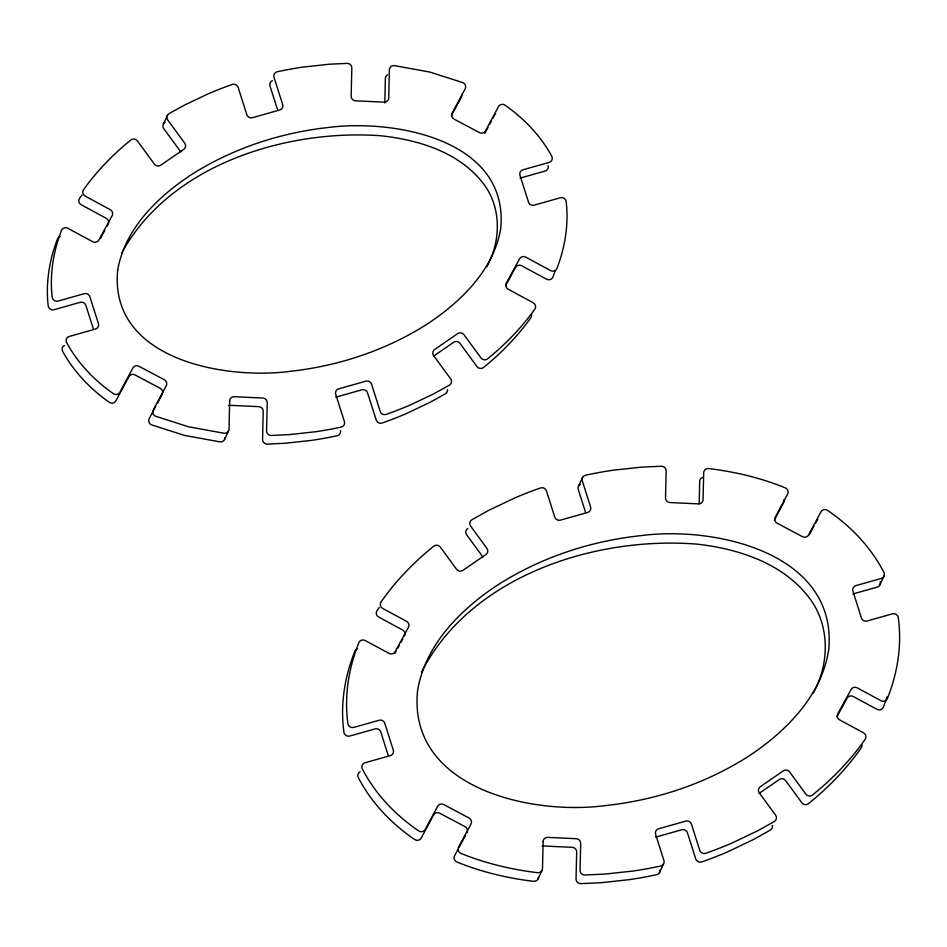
<?xml version="1.0" encoding="UTF-8"?>
<svg xmlns="http://www.w3.org/2000/svg" width="947" height="947" viewBox="0 0 947 947"><rect width="100%" height="100%" fill="white"/><g stroke="black" fill="none" stroke-linecap="round" stroke-linejoin="round"><path stroke-width="1.42" d="M384.802 103.057L385.358 78.423A4.546 4.392 24.9 0 1 387.619 74.742M699.17 503.816L699.679 481.384A4.546 4.392 24.9 0 1 702.354 477.513M555.131 270.83L552.941 277.033A4.546 4.392 24.9 0 1 546.608 279.235L521.655 265.74A4.546 4.392 24.9 0 0 515.559 267.433L505.568 285.71M887.209 696.684L883.338 707.22A4.546 4.392 24.9 0 1 877.017 709.362L853.176 696.471A4.546 4.392 24.9 0 0 847.08 698.164L837.089 716.441M163.665 123.512L167.678 114.871M224.593 439.455L228.606 430.814M578.641 485.941L582.654 477.312M538.085 878.887L542.098 870.246M659.538 872.578L663.551 863.936M880 584.678L884.013 576.048M421.652 671.849C471.038 575.883 594.976 535.966 696.956 544.134C739.595 548.893 785.3 563.998 811.129 600.434C830.105 627.541 829.087 664.616 813.39 692.955M121.642 253.062C169.643 165.323 284.266 129.467 379.001 135.599C418.077 139.529 460.455 152.171 484.639 185.292C501.685 209.05 500.691 241.887 486.758 266.829M155.71 406.523L149.2 418.669A4.546 4.392 24.9 0 0 151.603 424.895L184.57 435.431L220.059 441.882A4.546 4.392 24.9 0 0 225.019 437.703M157.332 403.481L158.421 401.457M158.966 400.439L162.221 394.366A4.546 4.392 24.9 0 0 160.28 388.365L134.948 374.905A4.546 4.392 24.9 0 0 128.851 376.657L115.889 400.853A4.546 4.392 24.9 0 1 109.307 402.297C90.332 388.945 73.795 371.78 62.644 351.325A4.546 4.392 24.9 0 1 64.372 345.43M451.411 115.688L461.177 97.458A4.546 4.392 24.9 0 0 461.674 95.209M484.757 133.42L488.001 127.371M489.623 124.341L491.233 121.323M492.854 118.292L494.476 115.274A4.546 4.392 24.9 0 1 495.695 113.865M457.661 850.039L454.56 855.828A4.546 4.392 24.9 0 0 456.928 862.03C481.419 871.986 507.332 878.189 533.563 881.314A4.546 4.392 24.9 0 0 538.5 877.135M459.212 847.139L460.763 844.239M461.284 843.28L463.355 839.409M463.864 838.45L465.415 835.55M774.315 520.069L783.631 502.691A4.546 4.392 24.9 0 0 783.986 499.543M809.223 534.901L811.804 530.083M812.313 529.124L813.864 526.224M815.414 523.336L816.965 520.448A4.546 4.392 24.9 0 1 817.806 519.358M100.37 238.537L102.584 234.477M103.14 233.459L104.809 230.417M107.023 226.357L108.136 224.321A4.546 4.392 24.9 0 0 106.242 218.307L81.193 204.753A4.546 4.392 24.9 0 1 79.572 198.314L82.01 194.999M394.994 653.252L396.106 651.216M397.764 648.174L399.433 645.132M401.09 642.078L402.759 639.036M379.333 607.429L377.001 610.637A4.546 4.392 24.9 0 0 378.658 617.042L402.534 629.968A4.546 4.392 24.9 0 1 404.428 635.993M433.513 356.155L453.684 342.246A4.546 4.392 24.9 0 1 459.993 343.37L476.957 366.56A4.546 4.392 24.9 0 0 483.538 367.483C501.33 353.053 517.512 336.516 530.805 317.813A4.546 4.392 24.9 0 0 531.539 314.724M759.151 793.385L779.322 779.488A4.546 4.392 24.9 0 1 785.631 780.612L801.849 802.772A4.546 4.392 24.9 0 0 808.418 803.707C828.4 787.584 846.476 768.976 861.178 747.881A4.546 4.392 24.9 0 0 861.888 744.804M520.021 178.131L545.105 171.052A4.546 4.392 24.9 0 0 548.1 165.701M335.818 397.172L361.896 389.797A4.546 4.392 24.9 0 1 367.554 392.839L376.219 420.077A4.546 4.392 24.9 0 0 382.15 423.025A377.9 365.708 24.9 0 0 406.18 413.661L429.926 402.392L445.374 393.834A4.546 4.392 24.9 0 0 447.469 389.619M852.892 593.982L877.194 587.116A4.546 4.392 24.9 0 0 880.213 581.849M655.679 837.112L681.757 829.75A4.546 4.392 24.9 0 1 687.427 832.78L695.749 858.976A4.546 4.392 24.9 0 0 701.668 861.936A393.916 381.203 24.9 0 0 727.781 851.791L753.563 839.48L770.337 830.093A4.546 4.392 24.9 0 0 772.326 825.441M482.899 556.99L466.611 534.735A4.546 4.392 24.9 0 1 467.842 528.426M180.723 151.84L163.736 128.614A4.546 4.392 24.9 0 1 164.991 122.293M585.554 512.339L578.274 489.421A4.546 4.392 24.9 0 1 580.227 484.379M277.566 109.757L269.99 85.928A4.546 4.392 24.9 0 1 272.369 80.673M388.234 755.422L380.765 731.924A4.546 4.392 24.9 0 0 375.107 728.894L349.751 736.044A4.546 4.392 24.9 0 1 343.927 732.291C340.115 704.923 344.578 676.833 354.853 651.299A4.546 4.392 24.9 0 1 357.481 648.825M93.339 328.858L85.869 305.36A4.546 4.392 24.9 0 0 80.199 302.33L54.038 309.716A4.546 4.392 24.9 0 1 48.19 305.857C45.586 283.271 49.291 260.247 57.424 239.094A4.546 4.392 24.9 0 1 60.052 236.572M340.494 430.625A4.546 4.392 24.9 0 1 337.156 435.738A377.9 365.708 24.9 0 1 311.61 440.367L285.201 443.255L267.303 444.119A4.546 4.392 24.9 0 1 262.568 439.479L263.207 411.282A4.546 4.392 24.9 0 0 258.791 406.654L230.275 405.34A4.546 4.392 24.9 0 0 228.606 405.565M660.095 869.973A4.546 4.392 24.9 0 1 656.697 874.637A393.916 381.203 24.9 0 1 628.974 879.692L600.256 882.782L580.76 883.622A4.546 4.392 24.9 0 1 576.048 878.994L576.664 851.957A4.546 4.392 24.9 0 0 572.248 847.328L543.732 846.014A4.546 4.392 24.9 0 0 542.063 846.251M466.966 832.65A4.546 4.392 24.9 0 0 465.036 826.648L439.692 813.201A4.546 4.392 24.9 0 0 433.608 814.941L421.226 838.071A4.546 4.392 24.9 0 1 414.691 839.551C391.419 823.665 371.283 802.713 358.321 777.558A4.546 4.392 24.9 0 1 360.109 771.758M229.659 400.912L229.02 429.074A4.546 4.392 24.9 0 1 224.072 433.253L188.571 426.789L155.604 416.254A4.546 4.392 24.9 0 1 153.213 410.039L166.222 385.725A4.546 4.392 24.9 0 0 164.293 379.723L138.949 366.276A4.546 4.392 24.9 0 0 132.864 368.016L119.902 392.224A4.546 4.392 24.9 0 1 113.32 393.668C94.345 380.315 77.808 363.139 66.657 342.684A4.546 4.392 24.9 0 1 69.285 336.434L95.458 329.047A4.546 4.392 24.9 0 0 98.417 323.578L89.882 296.731A4.546 4.392 24.9 0 0 84.212 293.688L58.039 301.087A4.546 4.392 24.9 0 1 52.203 297.216C49.599 274.63 53.304 251.606 61.437 230.464A4.546 4.392 24.9 0 1 67.782 228.251L92.723 241.745A4.546 4.392 24.9 0 0 98.831 240.053L112.137 215.691A4.546 4.392 24.9 0 0 110.254 209.666L85.206 196.112A4.546 4.392 24.9 0 1 83.585 189.672C96.878 170.969 113.048 154.432 130.84 140.002A4.546 4.392 24.9 0 1 137.422 140.925L154.385 164.115A4.546 4.392 24.9 0 0 160.694 165.24L183.754 149.354A4.546 4.392 24.9 0 0 184.736 143.198L167.749 119.985A4.546 4.392 24.9 0 1 169.004 113.664L184.452 105.105L208.198 93.824A377.9 365.708 24.9 0 1 232.24 84.461A4.546 4.392 24.9 0 1 238.159 87.408L246.824 114.646A4.546 4.392 24.9 0 0 252.482 117.688L279.708 110.006A4.546 4.392 24.9 0 0 282.668 104.537L274.003 77.287A4.546 4.392 24.9 0 1 277.234 71.759A377.9 365.708 24.9 0 1 302.768 67.119L329.177 64.23L347.087 63.378A4.546 4.392 24.9 0 1 351.822 68.006L351.171 96.203A4.546 4.392 24.9 0 0 355.587 100.832L384.115 102.158A4.546 4.392 24.9 0 0 388.732 97.943L389.371 69.782A4.546 4.392 24.9 0 1 394.319 65.603L429.808 72.055L462.787 82.602A4.546 4.392 24.9 0 1 465.178 88.817L452.169 113.119A4.546 4.392 24.9 0 0 454.098 119.133L479.442 132.58A4.546 4.392 24.9 0 0 485.527 130.828L498.489 106.632A4.546 4.392 24.9 0 1 505.071 105.188C524.046 118.541 540.583 135.705 551.734 156.16A4.546 4.392 24.9 0 1 549.106 162.422L522.933 169.809A4.546 4.392 24.9 0 0 519.974 175.278L528.509 202.125A4.546 4.392 24.9 0 0 534.179 205.156L560.352 197.769A4.546 4.392 24.9 0 1 566.188 201.628C568.792 224.226 565.087 247.25 556.954 268.392A4.546 4.392 24.9 0 1 550.609 270.593L525.668 257.099A4.546 4.392 24.9 0 0 519.56 258.803L506.254 283.165A4.546 4.392 24.9 0 0 508.137 289.178L533.185 302.744A4.546 4.392 24.9 0 1 534.806 309.184C521.513 327.875 505.343 344.412 487.551 358.854A4.546 4.392 24.9 0 1 480.969 357.93L464.006 334.741A4.546 4.392 24.9 0 0 457.697 333.616L434.637 349.502A4.546 4.392 24.9 0 0 433.655 355.646L450.642 378.871A4.546 4.392 24.9 0 1 449.387 385.192L433.939 393.751L410.193 405.02A377.9 365.708 24.9 0 1 386.151 414.395A4.546 4.392 24.9 0 1 380.232 411.436L371.567 384.198A4.546 4.392 24.9 0 0 365.909 381.168L338.683 388.85A4.546 4.392 24.9 0 0 335.723 394.319L344.388 421.557A4.546 4.392 24.9 0 1 341.157 427.097A377.9 365.708 24.9 0 1 315.623 431.725L289.202 434.626L271.304 435.478A4.546 4.392 24.9 0 1 266.569 430.849L267.22 402.653A4.546 4.392 24.9 0 0 262.804 398.024L234.276 396.698A4.546 4.392 24.9 0 0 229.659 400.912M543.128 841.587L542.513 868.494A4.546 4.392 24.9 0 1 537.565 872.684C511.344 869.547 485.42 863.356 460.929 853.401A4.546 4.392 24.9 0 1 458.573 847.186L470.979 824.02A4.546 4.392 24.9 0 0 469.037 818.007L443.705 804.559A4.546 4.392 24.9 0 0 437.621 806.311L425.227 829.43A4.546 4.392 24.9 0 1 418.704 830.921C395.432 815.036 375.296 794.083 362.334 768.928A4.546 4.392 24.9 0 1 365.009 762.761L390.353 755.611A4.546 4.392 24.9 0 0 393.313 750.142L384.778 723.295A4.546 4.392 24.9 0 0 379.12 720.253L353.764 727.414A4.546 4.392 24.9 0 1 347.94 723.65C344.116 696.294 348.591 668.191 358.854 642.658A4.546 4.392 24.9 0 1 365.175 640.515L389.016 653.418A4.546 4.392 24.9 0 0 395.112 651.714L408.429 627.352A4.546 4.392 24.9 0 0 406.547 621.339L382.659 608.412A4.546 4.392 24.9 0 1 381.014 602.008C395.716 580.913 413.792 562.305 433.773 546.182A4.546 4.392 24.9 0 1 440.343 547.106L456.561 569.277A4.546 4.392 24.9 0 0 462.87 570.39L485.918 554.516A4.546 4.392 24.9 0 0 486.912 548.36L470.623 526.094A4.546 4.392 24.9 0 1 471.855 519.785L488.628 510.397L514.422 498.098A393.916 381.203 24.9 0 1 540.524 487.954A4.546 4.392 24.9 0 1 546.443 490.901L554.764 517.098A4.546 4.392 24.9 0 0 560.435 520.14L587.649 512.445A4.546 4.392 24.9 0 0 590.608 506.976L582.287 480.78A4.546 4.392 24.9 0 1 585.495 475.252A393.916 381.203 24.9 0 1 613.218 470.197L641.948 467.108L661.432 466.255A4.546 4.392 24.9 0 1 666.143 470.884L665.528 497.921A4.546 4.392 24.9 0 0 669.943 502.549L698.46 503.875A4.546 4.392 24.9 0 0 703.076 499.661L703.692 472.742A4.546 4.392 24.9 0 1 708.64 468.564C734.86 471.701 760.784 477.892 785.276 487.847A4.546 4.392 24.9 0 1 787.632 494.062L775.226 517.228A4.546 4.392 24.9 0 0 777.156 523.241L802.5 536.689A4.546 4.392 24.9 0 0 808.584 534.937L820.966 511.806A4.546 4.392 24.9 0 1 827.5 510.326C850.773 526.212 870.909 547.165 883.871 572.319A4.546 4.392 24.9 0 1 881.195 578.475L855.851 585.637A4.546 4.392 24.9 0 0 852.892 591.106L861.427 617.953A4.546 4.392 24.9 0 0 867.085 620.995L892.441 613.834A4.546 4.392 24.9 0 1 898.265 617.598C902.089 644.954 897.614 673.057 887.351 698.578A4.546 4.392 24.9 0 1 881.03 700.733L857.189 687.83A4.546 4.392 24.9 0 0 851.081 689.523L837.775 713.896A4.546 4.392 24.9 0 0 839.658 719.909L863.546 732.836A4.546 4.392 24.9 0 1 865.191 739.24C850.489 760.334 832.413 778.943 812.431 795.066A4.546 4.392 24.9 0 1 805.861 794.142L789.644 771.971A4.546 4.392 24.9 0 0 783.335 770.846L760.287 786.732A4.546 4.392 24.9 0 0 759.293 792.888L775.581 815.154A4.546 4.392 24.9 0 1 774.35 821.463L757.576 830.85L731.782 843.15A393.916 381.203 24.9 0 1 705.681 853.294A4.546 4.392 24.9 0 1 699.762 850.347L691.44 824.15A4.546 4.392 24.9 0 0 685.77 821.108L658.556 828.791A4.546 4.392 24.9 0 0 655.596 834.26L663.918 860.468A4.546 4.392 24.9 0 1 660.71 865.996A393.916 381.203 24.9 0 1 632.975 871.051L604.257 874.14L584.773 874.992A4.546 4.392 24.9 0 1 580.061 870.352L580.677 843.327A4.546 4.392 24.9 0 0 576.261 838.699L547.745 837.373A4.546 4.392 24.9 0 0 543.128 841.587M417.473 691.499C408.465 788.342 531.16 815.45 605.263 805.613C656.946 800.085 707.622 783.086 751.172 754.522C787.537 729.912 821.759 694.838 828.732 649.749C837.74 552.906 715.044 525.798 640.941 535.635C589.259 541.163 538.583 558.162 495.021 586.726C458.668 611.336 424.434 646.41 417.473 691.499M117.688 270.096C108.929 359.422 224.486 380.256 291.226 371.224C339.381 365.767 386.589 350.047 427.488 323.874C461.118 301.56 493.517 270.144 500.703 228.76C509.462 139.434 393.905 118.6 327.165 127.62C279.01 133.089 231.802 148.809 190.903 174.982C157.273 197.296 124.874 228.701 117.688 270.096"/></g></svg>
